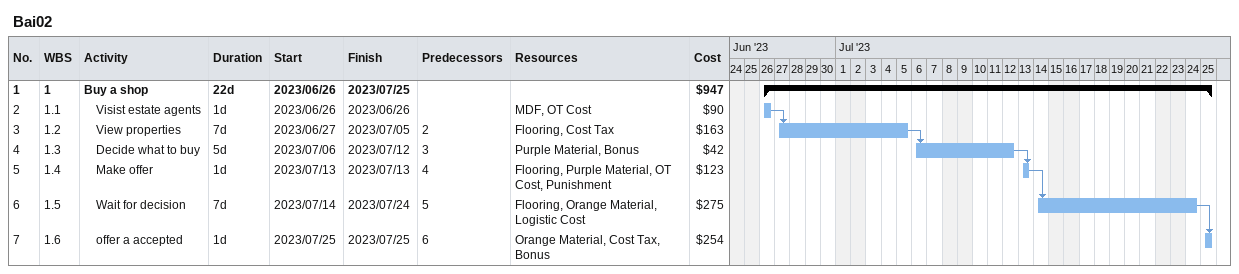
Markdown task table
Bai02

| ID | WBS | Task | Duration | Start | Finish | Predecessors | Resources | Cost ($) |
|---|---|---|---|---|---|---|---|---|
| 1 | 1 | **Buy a shop** | 22d | 2023-06-26 | 2023-07-25 |  |  | 947 |
| 2 | 1.1 | Visist estate agents | 1d | 2023-06-26 | 2023-06-26 |  | MDF, OT Cost | 90 |
| 3 | 1.2 | View properties | 7d | 2023-06-27 | 2023-07-05 | 2 | Flooring, Cost Tax | 163 |
| 4 | 1.3 | Decide what to buy | 5d | 2023-07-06 | 2023-07-12 | 3 | Purple Material, Bonus | 42 |
| 5 | 1.4 | Make offer | 1d | 2023-07-13 | 2023-07-13 | 4 | Flooring, Purple Material, OT Cost, Punishment | 123 |
| 6 | 1.5 | Wait for decision | 7d | 2023-07-14 | 2023-07-24 | 5 | Flooring, Orange Material, Logistic Cost | 275 |
| 7 | 1.6 | offer a accepted | 1d | 2023-07-25 | 2023-07-25 | 6 | Orange Material, Cost Tax, Bonus | 254 |
